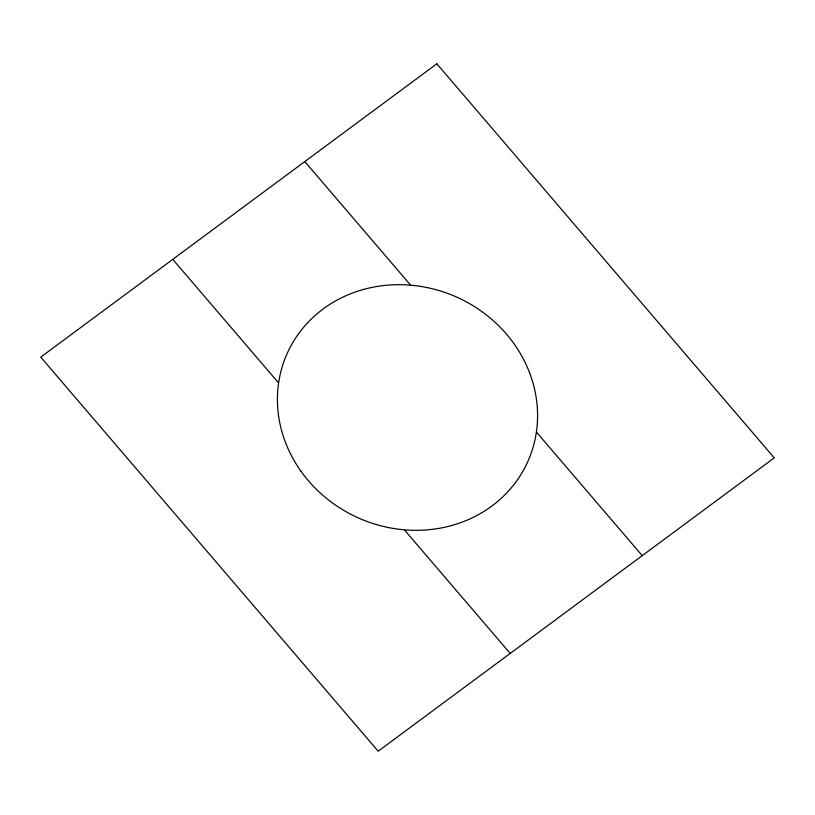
<?xml version="1.0" encoding="UTF-8"?>
<svg xmlns="http://www.w3.org/2000/svg" width="815" height="815" viewBox="0 0 815 815"><rect width="100%" height="100%" fill="white"/><g stroke="black" fill="none" stroke-linecap="round" stroke-linejoin="round"><path stroke-width="1.22" d="M304.8 161.574L410.251 284.72M536.779 432.5L642.23 555.647M172.77 259.353L278.221 382.5M404.749 530.28L510.2 653.426M436.83 63.794L40.75 357.133L378.17 751.206L774.25 457.867L436.83 63.794M300.908 471.141A131.898 120.865 24.4 0 0 525.369 466.649A131.898 120.865 24.4 0 0 396.222 284.71A131.898 120.865 24.4 0 0 300.908 471.141"/></g></svg>
